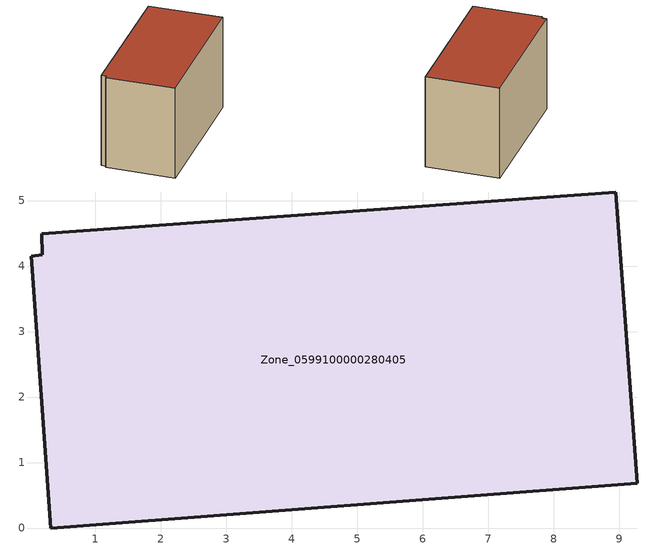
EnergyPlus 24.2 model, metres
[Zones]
Zone_0599100000280405
 floor ground (C_G): 9.28,0.68 0.33,0 0.02,4.15 0.2,4.17 0.18,4.49 8.95,5.13 z0
 wall outside (C_F): 9.28,0.68 8.95,5.13 0.18,4.49 0.2,4.17 0.02,4.15 0.33,0 9.28,0.68 z0:5.81
 roof outside (C_R): 0.33,0 9.28,0.68 8.95,5.13 0.18,4.49 0.2,4.17 0.02,4.15 z5.81
[BUILDING]
Pand.0599100000280405: North Axis=0; Terrain=City; Loads Convergence Tolerance Value=0.04; Temperature Convergence Tolerance Value=0.4; Solar Distribution=FullExterior; Maximum Number of Warmup Days=25; Minimum Number of Warmup Days=1
[Site:Location]
Rotterdam.The.Hague.AP_ZH_NLD Design_Conditions: Latitude=51.96; Longitude=4.45; Time Zone=1; Elevation=-4.5
[SITE:GROUNDTEMPERATURE:BUILDINGSURFACE]
18, 18, 18, 18, 18, 18, 18, 18, 18, 18, 18, 18
[MATERIAL] Thermal Absorptance=0.9; Solar Absorptance=0.7; Visible Absorptance=0.7
Name | Roughness | Thickness | Conductivity | Density | Specific Heat
G.TC.1946-1964 | MediumSmooth | 0.15 | 1 | 540 | 1210
F.TC.1946-1964 | Rough | 0.3 | 0.857143 | 1920 | 840
R.TC.1946-1964 | MediumRough | 0.2 | 0.235294 | 1500 | 1000
[CONSTRUCTION]
C_G: G.TC.1946-1964
C_F: F.TC.1946-1964
C_R: R.TC.1946-1964
[ZONE]
Zone_0599100000280405: Type=1; Multiplier=1; Ceiling Height=Autocalculate; Volume=Autocalculate; Floor Area=autocalculate; Part of Total Floor Area=Yes
[ZONEINFILTRATION:DESIGNFLOWRATE]
Infil_Zone_0599100000280405: Zone or ZoneList or Space or SpaceList=Zone_0599100000280405; Schedule=AlwaysOn; Design Flow Rate Calculation Method=Flow/Area; Flow Rate per Floor Area=0.003; Constant Term Coefficient=1; Temperature Term Coefficient=0; Velocity Term Coefficient=0; Velocity Squared Term Coefficient=0
[HVACTEMPLATE:ZONE:IDEALLOADSAIRSYSTEM]
Zone_0599100000280405: Maximum Heating Supply Air Temperature=50; Minimum Cooling Supply Air Temperature=13; Maximum Heating Supply Air Humidity Ratio=0.0156; Minimum Cooling Supply Air Humidity Ratio=0.0077; Heating Limit=NoLimit; Cooling Limit=NoLimit; Dehumidification Control Type=ConstantSensibleHeatRatio; Cooling Sensible Heat Ratio=0.7; Dehumidification Setpoint=60; Humidification Control Type=None; Humidification Setpoint=30; Outdoor Air Method=None; Outdoor Air Flow Rate per Person=0.00944; Outdoor Air Flow Rate per Zone Floor Area=0; Outdoor Air Flow Rate per Zone=0; Demand Controlled Ventilation Type=None; Outdoor Air Economizer Type=NoEconomizer; Heat Recovery Type=None; Sensible Heat Recovery Effectiveness=0.7; Latent Heat Recovery Effectiveness=0.65
[ZONECONTROL:THERMOSTAT]
ThermostatControl_Zone_0599100000280405: Zone or ZoneList=Zone_0599100000280405; Control Type Schedule=DualSetpointControlType; Control 1=Thermostat_Zone_0599100000280405; Temperature Difference Between Cutout And Setpoint=0
[THERMOSTATSETPOINT:DUALSETPOINT]
Thermostat_Zone_0599100000280405: Heating Setpoint Temperature Schedule=HeatingSetpoint_Zone_0599100000280405; Cooling Setpoint Temperature Schedule=CoolingSetpoint_Zone_0599100000280405
[SCHEDULE:COMPACT]
HeatingSetpoint_Zone_0599100000280405: Through: 12/31, For: AllDays, Until: 24:00, 21
CoolingSetpoint_Zone_0599100000280405: Through: 12/31, For: AllDays, Until: 24:00, 24
DualSetpointControlType: Through: 12/31, For: AllDays, Until: 24:00, 4
AlwaysOn: Through: 12/31, For: AllDays, Until: 24:00, 1
